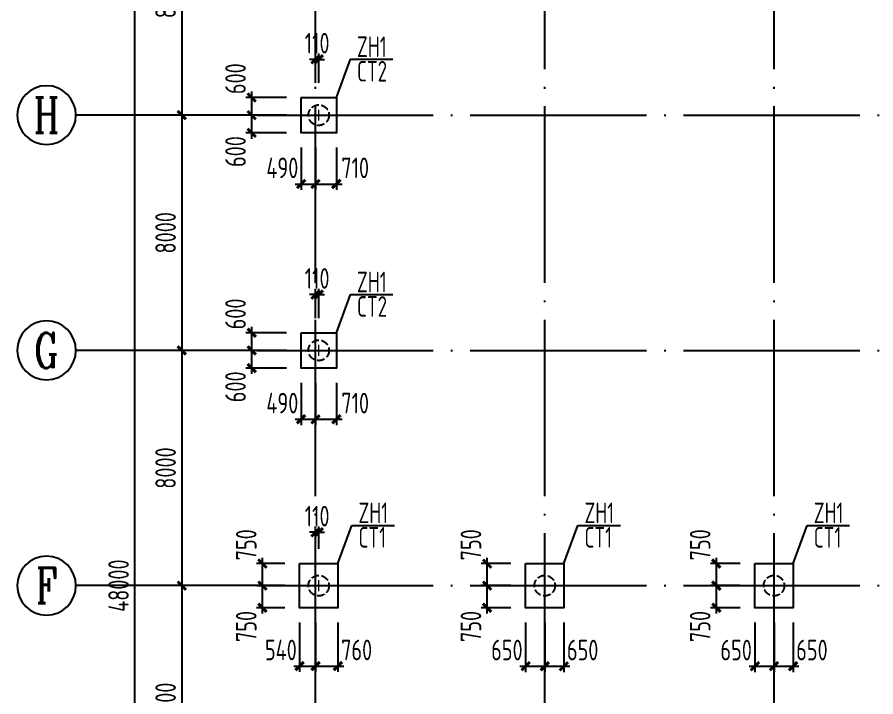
# Model space of a CAD drawing. Extents: x -2746917 to -971774, y -3334247 to -3250358.
# Drawn here: x -2428388 to -2413781, y -3295429 to -3283873 of the extents above; entities that cross this region are included whole.
import ezdxf
from ezdxf.enums import TextEntityAlignment as Align

# ---------------------------------------------------------------- set-up
doc = ezdxf.new("R2010")
doc.units = 0
doc.header["$LTSCALE"] = 1000
doc.header["$MEASUREMENT"] = 0
doc.header["$PDMODE"] = 35
doc.linetypes.add('DASH', pattern=[0.35, 0.25, -0.1])
doc.linetypes.add('DOTE', pattern=[2.42, 2, -0.2, 0.02, -0.2])
doc.layers.get('0').update_dxf_attribs({"linetype": 'CONTINUOUS'})
doc.layers.get('Defpoints').update_dxf_attribs({"linetype": 'CONTINUOUS'})
for name, color, linetype in [('AXIS', 253, 'DOTE'), ('COLU', 7, 'CONTINUOUS'), ('DIM', 3, 'CONTINUOUS'), ('NUM', 7, 'CONTINUOUS'), ('REIN', 1, 'CONTINUOUS'), ('TEXT', 7, 'CONTINUOUS'), ('桩基础', 7, 'CONTINUOUS')]:
    doc.layers.add(name, color=color, linetype=linetype)
doc.styles.add('TSSD_Axis', font='Complex.shx', dxfattribs={"width": 0.7, "bigfont": 'hztxt.shx'})
doc.styles.add('TSSD_Dimension', font='tssdeng.shx', dxfattribs={"width": 0.75, "bigfont": 'Hztxt.shx'})
doc.styles.add('TSSD_Rein', font='Tssdeng.shx', dxfattribs={"width": 0.75, "bigfont": 'hztxt.shx'})
doc.dimstyles.new('TSSD_200_100', dxfattribs={"dimtxt": 350, "dimasz": 100, "dimexe": 100, "dimexo": 250, "dimgap": 100, "dimtad": 1, "dimdec": 0, "dimlfac": 2, "dimzin": 0, "dimdsep": 46, "dimtxsty": 'TSSD_Dimension', "dimblk": 'ARCHTICK', "dimcen": 0, "dimdle": 100, "dimclrt": 7, "dimadec": 0, "dimazin": 0, "dimtfac": 1, "dimtdec": 0, "dimtix": 1, "dimtmove": 2, "dimatfit": 3, "dimfxl": 1, "dimtolj": 1, "dimtzin": 0, "dimarcsym": 0})

# ---------------------------------------------------------------- blocks, each defined once
blk = doc.blocks.new('_ArchTick')
at = {"color": 0, "const_width": 0.5}
blk.add_lwpolyline([(-0.71, -0.71), (0.71, 0.71)], dxfattribs=at)
blk = doc.blocks.new('*D2376')
at = {"layer": 'Defpoints', "color": 0, "ltscale": 1.5}
for p in [(-2424313, -3281539), (-2425588, -3285539), (-2424313, -3285539)]:
    blk.add_point(p, dxfattribs=at)
at = {"layer": 'DIM', "color": 0, "lineweight": -2, "ltscale": 1.5}
for p, q in [((-2424563, -3281539), (-2425688, -3281539)), ((-2425588, -3281439), (-2425588, -3285639)), ((-2424563, -3285539), (-2425688, -3285539))]:
    blk.add_line(p, q, dxfattribs=at)
at = {"layer": 'DIM', "color": 0, "lineweight": -2, "ltscale": 1.5, "xscale": 100, "yscale": 100, "zscale": 100}
for p, rotation in [((-2425588, -3281539), 90), ((-2425588, -3285539), 270)]:
    blk.add_blockref('_ArchTick', p, dxfattribs=dict(at, rotation=rotation))
at = {"layer": 'DIM', "color": 7, "ltscale": 1.5, "insert": (-2425863, -3283539), "char_height": 350, "attachment_point": 5, "rotation": 90, "style": 'TSSD_Dimension'}
blk.add_mtext('\\A1;8000', dxfattribs=at)
blk = doc.blocks.new('*D2377')
at = {"layer": 'Defpoints', "color": 0, "ltscale": 1.5}
for p in [(-2424313, -3285539), (-2425588, -3289539), (-2424313, -3289539)]:
    blk.add_point(p, dxfattribs=at)
at = {"layer": 'DIM', "color": 0, "lineweight": -2, "ltscale": 1.5}
for p, q in [((-2425588, -3285439), (-2425588, -3289639)), ((-2424563, -3285539), (-2425688, -3285539)), ((-2424563, -3289539), (-2425688, -3289539))]:
    blk.add_line(p, q, dxfattribs=at)
at = {"layer": 'DIM', "color": 0, "lineweight": -2, "ltscale": 1.5, "xscale": 100, "yscale": 100, "zscale": 100}
for p, rotation in [((-2425588, -3285539), 90), ((-2425588, -3289539), 270)]:
    blk.add_blockref('_ArchTick', p, dxfattribs=dict(at, rotation=rotation))
at = {"layer": 'DIM', "color": 7, "ltscale": 1.5, "insert": (-2425863, -3287539), "char_height": 350, "attachment_point": 5, "rotation": 90, "style": 'TSSD_Dimension'}
blk.add_mtext('\\A1;8000', dxfattribs=at)
blk = doc.blocks.new('*D2378')
at = {"layer": 'Defpoints', "color": 0, "ltscale": 1.5}
for p in [(-2424313, -3289539), (-2425588, -3293539), (-2424313, -3293539)]:
    blk.add_point(p, dxfattribs=at)
at = {"layer": 'DIM', "color": 0, "lineweight": -2, "ltscale": 1.5}
for p, q in [((-2424563, -3289539), (-2425688, -3289539)), ((-2425588, -3289439), (-2425588, -3293639)), ((-2424563, -3293539), (-2425688, -3293539))]:
    blk.add_line(p, q, dxfattribs=at)
at = {"layer": 'DIM', "color": 0, "lineweight": -2, "ltscale": 1.5, "xscale": 100, "yscale": 100, "zscale": 100}
for p, rotation in [((-2425588, -3289539), 90), ((-2425588, -3293539), 270)]:
    blk.add_blockref('_ArchTick', p, dxfattribs=dict(at, rotation=rotation))
at = {"layer": 'DIM', "color": 7, "ltscale": 1.5, "insert": (-2425863, -3291539), "char_height": 350, "attachment_point": 5, "rotation": 90, "style": 'TSSD_Dimension'}
blk.add_mtext('\\A1;8000', dxfattribs=at)
blk = doc.blocks.new('*D2379')
at = {"layer": 'Defpoints', "color": 0, "ltscale": 1.5}
for p in [(-2424313, -3293539), (-2425588, -3297539), (-2424313, -3297539)]:
    blk.add_point(p, dxfattribs=at)
at = {"layer": 'DIM', "color": 0, "lineweight": -2, "ltscale": 1.5}
for p, q in [((-2425588, -3293439), (-2425588, -3297639)), ((-2424563, -3293539), (-2425688, -3293539)), ((-2424563, -3297539), (-2425688, -3297539))]:
    blk.add_line(p, q, dxfattribs=at)
at = {"layer": 'DIM', "color": 0, "lineweight": -2, "ltscale": 1.5, "xscale": 100, "yscale": 100, "zscale": 100}
for p, rotation in [((-2425588, -3293539), 90), ((-2425588, -3297539), 270)]:
    blk.add_blockref('_ArchTick', p, dxfattribs=dict(at, rotation=rotation))
at = {"layer": 'DIM', "color": 7, "ltscale": 1.5, "insert": (-2425863, -3295539), "char_height": 350, "attachment_point": 5, "rotation": 90, "style": 'TSSD_Dimension'}
blk.add_mtext('\\A1;8000', dxfattribs=at)
blk = doc.blocks.new('*D2382')
at = {"layer": 'Defpoints', "color": 0, "ltscale": 1.5}
for p in [(-2426388, -3281539), (-2424313, -3281539), (-2424313, -3305539)]:
    blk.add_point(p, dxfattribs=at)
at = {"layer": 'DIM', "color": 0, "lineweight": -2, "ltscale": 1.5}
for p, q in [((-2424563, -3281539), (-2426488, -3281539)), ((-2426388, -3305639), (-2426388, -3281439)), ((-2424563, -3305539), (-2426488, -3305539))]:
    blk.add_line(p, q, dxfattribs=at)
at = {"layer": 'DIM', "color": 0, "lineweight": -2, "ltscale": 1.5, "xscale": 100, "yscale": 100, "zscale": 100}
for p, rotation in [((-2426388, -3281539), 90), ((-2426388, -3305539), 270)]:
    blk.add_blockref('_ArchTick', p, dxfattribs=dict(at, rotation=rotation))
at = {"layer": 'DIM', "color": 7, "ltscale": 1.5, "insert": (-2426663, -3293539), "char_height": 350, "attachment_point": 5, "rotation": 90, "style": 'TSSD_Dimension'}
blk.add_mtext('\\A1;48000', dxfattribs=at)
blk = doc.blocks.new('ts_axno')
at = {"color": 0, "linetype": 'ByBlock', "lineweight": -2}
blk.add_circle((0, 0), 0.5, dxfattribs=at)
at = {"color": 0, "linetype": 'ByBlock', "lineweight": -2, "style": 'TSSD_Axis', "width": 0.7}
blk.add_attdef('A', text='', height=0.6, dxfattribs=at).set_placement((0, 0), align=Align.MIDDLE_CENTER)
blk = doc.blocks.new('A$C4DB71547')
at = {"layer": 'REIN', "color": 4, "const_width": 20}
for points in [[(-75, 10), (117, 10)], [(21, 106), (21, -86)]]:
    blk.add_lwpolyline(points, dxfattribs=at)
blk = doc.blocks.new('*D2407')
at = {"layer": 'Defpoints', "color": 0, "ltscale": 1.5}
for p in [(-2419738, -3293914), (-2419413, -3293914), (-2419413, -3294909)]:
    blk.add_point(p, dxfattribs=at)
at = {"layer": 'DIM', "color": 0, "lineweight": -2, "ltscale": 1.5}
for p, q in [((-2419738, -3294164), (-2419738, -3295009)), ((-2419413, -3294164), (-2419413, -3295009)), ((-2419838, -3294909), (-2419313, -3294909))]:
    blk.add_line(p, q, dxfattribs=at)
at = {"layer": 'DIM', "color": 0, "lineweight": -2, "ltscale": 1.5, "xscale": 100, "yscale": 100, "zscale": 100, "rotation": 180}
blk.add_blockref('_ArchTick', (-2419738, -3294909), dxfattribs=at)
at = {"layer": 'DIM', "color": 0, "lineweight": -2, "ltscale": 1.5, "xscale": 100, "yscale": 100, "zscale": 100}
blk.add_blockref('_ArchTick', (-2419413, -3294909), dxfattribs=at)
at = {"layer": 'DIM', "color": 7, "ltscale": 1.5, "insert": (-2420057, -3294634), "char_height": 350, "attachment_point": 5, "style": 'TSSD_Dimension'}
blk.add_mtext('\\A1;650', dxfattribs=at)
blk = doc.blocks.new('*D2408')
at = {"layer": 'Defpoints', "color": 0, "ltscale": 1.5}
for p in [(-2419413, -3293914), (-2419088, -3293914), (-2419088, -3294909)]:
    blk.add_point(p, dxfattribs=at)
at = {"layer": 'DIM', "color": 0, "lineweight": -2, "ltscale": 1.5}
for p, q in [((-2419413, -3294164), (-2419413, -3295009)), ((-2419088, -3294164), (-2419088, -3295009)), ((-2419513, -3294909), (-2418988, -3294909))]:
    blk.add_line(p, q, dxfattribs=at)
at = {"layer": 'DIM', "color": 0, "lineweight": -2, "ltscale": 1.5, "xscale": 100, "yscale": 100, "zscale": 100, "rotation": 180}
blk.add_blockref('_ArchTick', (-2419413, -3294909), dxfattribs=at)
at = {"layer": 'DIM', "color": 0, "lineweight": -2, "ltscale": 1.5, "xscale": 100, "yscale": 100, "zscale": 100}
blk.add_blockref('_ArchTick', (-2419088, -3294909), dxfattribs=at)
at = {"layer": 'DIM', "color": 7, "ltscale": 1.5, "insert": (-2418768, -3294634), "char_height": 350, "attachment_point": 5, "style": 'TSSD_Dimension'}
blk.add_mtext('\\A1;650', dxfattribs=at)
blk = doc.blocks.new('*D2409')
at = {"layer": 'Defpoints', "color": 0, "ltscale": 1.5}
for p in [(-2420394, -3293539), (-2419738, -3293539), (-2419738, -3293914)]:
    blk.add_point(p, dxfattribs=at)
at = {"layer": 'DIM', "color": 0, "lineweight": -2, "ltscale": 1.5}
for p, q in [((-2420394, -3294014), (-2420394, -3293439)), ((-2419988, -3293539), (-2420494, -3293539)), ((-2419988, -3293914), (-2420494, -3293914))]:
    blk.add_line(p, q, dxfattribs=at)
at = {"layer": 'DIM', "color": 0, "lineweight": -2, "ltscale": 1.5, "xscale": 100, "yscale": 100, "zscale": 100}
for p, rotation in [((-2420394, -3293539), 90), ((-2420394, -3293914), 270)]:
    blk.add_blockref('_ArchTick', p, dxfattribs=dict(at, rotation=rotation))
at = {"layer": 'DIM', "color": 7, "ltscale": 1.5, "insert": (-2420669, -3294233), "char_height": 350, "attachment_point": 5, "rotation": 90, "style": 'TSSD_Dimension'}
blk.add_mtext('\\A1;750', dxfattribs=at)
blk = doc.blocks.new('*D2410')
at = {"layer": 'Defpoints', "color": 0, "ltscale": 1.5}
for p in [(-2420394, -3293164), (-2419738, -3293164), (-2419738, -3293539)]:
    blk.add_point(p, dxfattribs=at)
at = {"layer": 'DIM', "color": 0, "lineweight": -2, "ltscale": 1.5}
for p, q in [((-2420394, -3293639), (-2420394, -3293064)), ((-2419988, -3293164), (-2420494, -3293164)), ((-2419988, -3293539), (-2420494, -3293539))]:
    blk.add_line(p, q, dxfattribs=at)
at = {"layer": 'DIM', "color": 0, "lineweight": -2, "ltscale": 1.5, "xscale": 100, "yscale": 100, "zscale": 100}
for p, rotation in [((-2420394, -3293164), 90), ((-2420394, -3293539), 270)]:
    blk.add_blockref('_ArchTick', p, dxfattribs=dict(at, rotation=rotation))
at = {"layer": 'DIM', "color": 7, "ltscale": 1.5, "insert": (-2420669, -3292844), "char_height": 350, "attachment_point": 5, "rotation": 90, "style": 'TSSD_Dimension'}
blk.add_mtext('\\A1;750', dxfattribs=at)
blk = doc.blocks.new('*D2411')
at = {"layer": 'Defpoints', "color": 0, "ltscale": 1.5}
for p in [(-2423583, -3293914), (-2423313, -3293914), (-2423313, -3294907)]:
    blk.add_point(p, dxfattribs=at)
at = {"layer": 'DIM', "color": 0, "lineweight": -2, "ltscale": 1.5}
for p, q in [((-2423583, -3294164), (-2423583, -3295007)), ((-2423313, -3294164), (-2423313, -3295007)), ((-2423683, -3294907), (-2423213, -3294907))]:
    blk.add_line(p, q, dxfattribs=at)
at = {"layer": 'DIM', "color": 0, "lineweight": -2, "ltscale": 1.5, "xscale": 100, "yscale": 100, "zscale": 100, "rotation": 180}
blk.add_blockref('_ArchTick', (-2423583, -3294907), dxfattribs=at)
at = {"layer": 'DIM', "color": 0, "lineweight": -2, "ltscale": 1.5, "xscale": 100, "yscale": 100, "zscale": 100}
blk.add_blockref('_ArchTick', (-2423313, -3294907), dxfattribs=at)
at = {"layer": 'DIM', "color": 7, "ltscale": 1.5, "insert": (-2423902, -3294632), "char_height": 350, "attachment_point": 5, "style": 'TSSD_Dimension'}
blk.add_mtext('\\A1;540', dxfattribs=at)
blk = doc.blocks.new('*D2412')
at = {"layer": 'Defpoints', "color": 0, "ltscale": 1.5}
for p in [(-2423313, -3293914), (-2422933, -3293914), (-2422933, -3294907)]:
    blk.add_point(p, dxfattribs=at)
at = {"layer": 'DIM', "color": 0, "lineweight": -2, "ltscale": 1.5}
for p, q in [((-2423313, -3294164), (-2423313, -3295007)), ((-2422933, -3294164), (-2422933, -3295007)), ((-2423413, -3294907), (-2422833, -3294907))]:
    blk.add_line(p, q, dxfattribs=at)
at = {"layer": 'DIM', "color": 0, "lineweight": -2, "ltscale": 1.5, "xscale": 100, "yscale": 100, "zscale": 100, "rotation": 180}
blk.add_blockref('_ArchTick', (-2423313, -3294907), dxfattribs=at)
at = {"layer": 'DIM', "color": 0, "lineweight": -2, "ltscale": 1.5, "xscale": 100, "yscale": 100, "zscale": 100}
blk.add_blockref('_ArchTick', (-2422933, -3294907), dxfattribs=at)
at = {"layer": 'DIM', "color": 7, "ltscale": 1.5, "insert": (-2422613, -3294632), "char_height": 350, "attachment_point": 5, "style": 'TSSD_Dimension'}
blk.add_mtext('\\A1;760', dxfattribs=at)
blk = doc.blocks.new('*D2413')
at = {"layer": 'Defpoints', "color": 0, "ltscale": 1.5}
for p in [(-2424216, -3293539), (-2423583, -3293539), (-2423583, -3293914)]:
    blk.add_point(p, dxfattribs=at)
at = {"layer": 'DIM', "color": 0, "lineweight": -2, "ltscale": 1.5}
for p, q in [((-2424216, -3294014), (-2424216, -3293439)), ((-2423833, -3293539), (-2424316, -3293539)), ((-2423833, -3293914), (-2424316, -3293914))]:
    blk.add_line(p, q, dxfattribs=at)
at = {"layer": 'DIM', "color": 0, "lineweight": -2, "ltscale": 1.5, "xscale": 100, "yscale": 100, "zscale": 100}
for p, rotation in [((-2424216, -3293539), 90), ((-2424216, -3293914), 270)]:
    blk.add_blockref('_ArchTick', p, dxfattribs=dict(at, rotation=rotation))
at = {"layer": 'DIM', "color": 7, "ltscale": 1.5, "insert": (-2424491, -3294233), "char_height": 350, "attachment_point": 5, "rotation": 90, "style": 'TSSD_Dimension'}
blk.add_mtext('\\A1;750', dxfattribs=at)
blk = doc.blocks.new('*D2414')
at = {"layer": 'Defpoints', "color": 0, "ltscale": 1.5}
for p in [(-2424216, -3293164), (-2423583, -3293164), (-2423583, -3293539)]:
    blk.add_point(p, dxfattribs=at)
at = {"layer": 'DIM', "color": 0, "lineweight": -2, "ltscale": 1.5}
for p, q in [((-2424216, -3293639), (-2424216, -3293064)), ((-2423833, -3293164), (-2424316, -3293164)), ((-2423833, -3293539), (-2424316, -3293539))]:
    blk.add_line(p, q, dxfattribs=at)
at = {"layer": 'DIM', "color": 0, "lineweight": -2, "ltscale": 1.5, "xscale": 100, "yscale": 100, "zscale": 100}
for p, rotation in [((-2424216, -3293164), 90), ((-2424216, -3293539), 270)]:
    blk.add_blockref('_ArchTick', p, dxfattribs=dict(at, rotation=rotation))
at = {"layer": 'DIM', "color": 7, "ltscale": 1.5, "insert": (-2424491, -3292844), "char_height": 350, "attachment_point": 5, "rotation": 90, "style": 'TSSD_Dimension'}
blk.add_mtext('\\A1;750', dxfattribs=at)
blk = doc.blocks.new('*D2415')
at = {"layer": 'Defpoints', "color": 0, "ltscale": 1.5}
for p in [(-2423258, -3292632), (-2423313, -3293164), (-2423258, -3293164)]:
    blk.add_point(p, dxfattribs=at)
at = {"layer": 'DIM', "color": 0, "lineweight": -2, "ltscale": 1.5}
for p, q in [((-2423313, -3292632), (-2423413, -3292632)), ((-2423313, -3292914), (-2423313, -3292532)), ((-2423313, -3292632), (-2423258, -3292632)), ((-2423258, -3292914), (-2423258, -3292532)), ((-2423258, -3292632), (-2423158, -3292632))]:
    blk.add_line(p, q, dxfattribs=at)
at = {"layer": 'DIM', "color": 0, "lineweight": -2, "ltscale": 1.5, "xscale": 100, "yscale": 100, "zscale": 100}
blk.add_blockref('_ArchTick', (-2423313, -3292632), dxfattribs=at)
at = {"layer": 'DIM', "color": 0, "lineweight": -2, "ltscale": 1.5, "xscale": 100, "yscale": 100, "zscale": 100, "rotation": 180}
blk.add_blockref('_ArchTick', (-2423258, -3292632), dxfattribs=at)
at = {"layer": 'DIM', "color": 7, "ltscale": 1.5, "insert": (-2423285, -3292357), "char_height": 350, "attachment_point": 5, "style": 'TSSD_Dimension'}
blk.add_mtext('\\A1;110', dxfattribs=at)
blk = doc.blocks.new('*D2428')
at = {"layer": 'Defpoints', "color": 0, "ltscale": 1.5}
for p in [(-2423558, -3289839), (-2423313, -3289839), (-2423313, -3290710)]:
    blk.add_point(p, dxfattribs=at)
at = {"layer": 'DIM', "color": 0, "lineweight": -2, "ltscale": 1.5}
for p, q in [((-2423558, -3290089), (-2423558, -3290810)), ((-2423313, -3290089), (-2423313, -3290810)), ((-2423658, -3290710), (-2423213, -3290710))]:
    blk.add_line(p, q, dxfattribs=at)
at = {"layer": 'DIM', "color": 0, "lineweight": -2, "ltscale": 1.5, "xscale": 100, "yscale": 100, "zscale": 100, "rotation": 180}
blk.add_blockref('_ArchTick', (-2423558, -3290710), dxfattribs=at)
at = {"layer": 'DIM', "color": 0, "lineweight": -2, "ltscale": 1.5, "xscale": 100, "yscale": 100, "zscale": 100}
blk.add_blockref('_ArchTick', (-2423313, -3290710), dxfattribs=at)
at = {"layer": 'DIM', "color": 7, "ltscale": 1.5, "insert": (-2423877, -3290435), "char_height": 350, "attachment_point": 5, "style": 'TSSD_Dimension'}
blk.add_mtext('\\A1;490', dxfattribs=at)
blk = doc.blocks.new('*D2429')
at = {"layer": 'Defpoints', "color": 0, "ltscale": 1.5}
for p in [(-2423313, -3289839), (-2422958, -3289839), (-2422958, -3290710)]:
    blk.add_point(p, dxfattribs=at)
at = {"layer": 'DIM', "color": 0, "lineweight": -2, "ltscale": 1.5}
for p, q in [((-2423313, -3290089), (-2423313, -3290810)), ((-2422958, -3290089), (-2422958, -3290810)), ((-2423413, -3290710), (-2422858, -3290710))]:
    blk.add_line(p, q, dxfattribs=at)
at = {"layer": 'DIM', "color": 0, "lineweight": -2, "ltscale": 1.5, "xscale": 100, "yscale": 100, "zscale": 100, "rotation": 180}
blk.add_blockref('_ArchTick', (-2423313, -3290710), dxfattribs=at)
at = {"layer": 'DIM', "color": 0, "lineweight": -2, "ltscale": 1.5, "xscale": 100, "yscale": 100, "zscale": 100}
blk.add_blockref('_ArchTick', (-2422958, -3290710), dxfattribs=at)
at = {"layer": 'DIM', "color": 7, "ltscale": 1.5, "insert": (-2422638, -3290435), "char_height": 350, "attachment_point": 5, "style": 'TSSD_Dimension'}
blk.add_mtext('\\A1;710', dxfattribs=at)
blk = doc.blocks.new('*D2430')
at = {"layer": 'Defpoints', "color": 0, "ltscale": 1.5}
for p in [(-2424398, -3289539), (-2423558, -3289539), (-2423558, -3289839)]:
    blk.add_point(p, dxfattribs=at)
at = {"layer": 'DIM', "color": 0, "lineweight": -2, "ltscale": 1.5}
for p, q in [((-2423808, -3289539), (-2424498, -3289539)), ((-2424398, -3289939), (-2424398, -3289439)), ((-2423808, -3289839), (-2424498, -3289839))]:
    blk.add_line(p, q, dxfattribs=at)
at = {"layer": 'DIM', "color": 0, "lineweight": -2, "ltscale": 1.5, "xscale": 100, "yscale": 100, "zscale": 100}
for p, rotation in [((-2424398, -3289539), 90), ((-2424398, -3289839), 270)]:
    blk.add_blockref('_ArchTick', p, dxfattribs=dict(at, rotation=rotation))
at = {"layer": 'DIM', "color": 7, "ltscale": 1.5, "insert": (-2424673, -3290158), "char_height": 350, "attachment_point": 5, "rotation": 90, "style": 'TSSD_Dimension'}
blk.add_mtext('\\A1;600', dxfattribs=at)
blk = doc.blocks.new('*D2431')
at = {"layer": 'Defpoints', "color": 0, "ltscale": 1.5}
for p in [(-2424398, -3289239), (-2423558, -3289239), (-2423558, -3289539)]:
    blk.add_point(p, dxfattribs=at)
at = {"layer": 'DIM', "color": 0, "lineweight": -2, "ltscale": 1.5}
for p, q in [((-2423808, -3289239), (-2424498, -3289239)), ((-2424398, -3289639), (-2424398, -3289139)), ((-2423808, -3289539), (-2424498, -3289539))]:
    blk.add_line(p, q, dxfattribs=at)
at = {"layer": 'DIM', "color": 0, "lineweight": -2, "ltscale": 1.5, "xscale": 100, "yscale": 100, "zscale": 100}
for p, rotation in [((-2424398, -3289239), 90), ((-2424398, -3289539), 270)]:
    blk.add_blockref('_ArchTick', p, dxfattribs=dict(at, rotation=rotation))
at = {"layer": 'DIM', "color": 7, "ltscale": 1.5, "insert": (-2424673, -3288919), "char_height": 350, "attachment_point": 5, "rotation": 90, "style": 'TSSD_Dimension'}
blk.add_mtext('\\A1;600', dxfattribs=at)
blk = doc.blocks.new('*D2432')
at = {"layer": 'Defpoints', "color": 0, "ltscale": 1.5}
for p in [(-2423258, -3288590), (-2423313, -3289239), (-2423258, -3289239)]:
    blk.add_point(p, dxfattribs=at)
at = {"layer": 'DIM', "color": 0, "lineweight": -2, "ltscale": 1.5}
for p, q in [((-2423313, -3288989), (-2423313, -3288490)), ((-2423258, -3288989), (-2423258, -3288490)), ((-2423313, -3288590), (-2423413, -3288590)), ((-2423313, -3288590), (-2423258, -3288590)), ((-2423258, -3288590), (-2423158, -3288590))]:
    blk.add_line(p, q, dxfattribs=at)
at = {"layer": 'DIM', "color": 0, "lineweight": -2, "ltscale": 1.5, "xscale": 100, "yscale": 100, "zscale": 100}
blk.add_blockref('_ArchTick', (-2423313, -3288590), dxfattribs=at)
at = {"layer": 'DIM', "color": 0, "lineweight": -2, "ltscale": 1.5, "xscale": 100, "yscale": 100, "zscale": 100, "rotation": 180}
blk.add_blockref('_ArchTick', (-2423258, -3288590), dxfattribs=at)
at = {"layer": 'DIM', "color": 7, "ltscale": 1.5, "insert": (-2423285, -3288315), "char_height": 350, "attachment_point": 5, "style": 'TSSD_Dimension'}
blk.add_mtext('\\A1;110', dxfattribs=at)
blk = doc.blocks.new('*D2433')
at = {"layer": 'Defpoints', "color": 0, "ltscale": 1.5}
for p in [(-2423558, -3285839), (-2423313, -3285839), (-2423313, -3286710)]:
    blk.add_point(p, dxfattribs=at)
at = {"layer": 'DIM', "color": 0, "lineweight": -2, "ltscale": 1.5}
for p, q in [((-2423558, -3286089), (-2423558, -3286810)), ((-2423313, -3286089), (-2423313, -3286810)), ((-2423658, -3286710), (-2423213, -3286710))]:
    blk.add_line(p, q, dxfattribs=at)
at = {"layer": 'DIM', "color": 0, "lineweight": -2, "ltscale": 1.5, "xscale": 100, "yscale": 100, "zscale": 100, "rotation": 180}
blk.add_blockref('_ArchTick', (-2423558, -3286710), dxfattribs=at)
at = {"layer": 'DIM', "color": 0, "lineweight": -2, "ltscale": 1.5, "xscale": 100, "yscale": 100, "zscale": 100}
blk.add_blockref('_ArchTick', (-2423313, -3286710), dxfattribs=at)
at = {"layer": 'DIM', "color": 7, "ltscale": 1.5, "insert": (-2423877, -3286435), "char_height": 350, "attachment_point": 5, "style": 'TSSD_Dimension'}
blk.add_mtext('\\A1;490', dxfattribs=at)
blk = doc.blocks.new('*D2434')
at = {"layer": 'Defpoints', "color": 0, "ltscale": 1.5}
for p in [(-2423313, -3285839), (-2422958, -3285839), (-2422958, -3286710)]:
    blk.add_point(p, dxfattribs=at)
at = {"layer": 'DIM', "color": 0, "lineweight": -2, "ltscale": 1.5}
for p, q in [((-2423313, -3286089), (-2423313, -3286810)), ((-2422958, -3286089), (-2422958, -3286810)), ((-2423413, -3286710), (-2422858, -3286710))]:
    blk.add_line(p, q, dxfattribs=at)
at = {"layer": 'DIM', "color": 0, "lineweight": -2, "ltscale": 1.5, "xscale": 100, "yscale": 100, "zscale": 100, "rotation": 180}
blk.add_blockref('_ArchTick', (-2423313, -3286710), dxfattribs=at)
at = {"layer": 'DIM', "color": 0, "lineweight": -2, "ltscale": 1.5, "xscale": 100, "yscale": 100, "zscale": 100}
blk.add_blockref('_ArchTick', (-2422958, -3286710), dxfattribs=at)
at = {"layer": 'DIM', "color": 7, "ltscale": 1.5, "insert": (-2422638, -3286435), "char_height": 350, "attachment_point": 5, "style": 'TSSD_Dimension'}
blk.add_mtext('\\A1;710', dxfattribs=at)
blk = doc.blocks.new('*D2435')
at = {"layer": 'Defpoints', "color": 0, "ltscale": 1.5}
for p in [(-2424398, -3285539), (-2423558, -3285539), (-2423558, -3285839)]:
    blk.add_point(p, dxfattribs=at)
at = {"layer": 'DIM', "color": 0, "lineweight": -2, "ltscale": 1.5}
for p, q in [((-2424398, -3285939), (-2424398, -3285439)), ((-2423808, -3285539), (-2424498, -3285539)), ((-2423808, -3285839), (-2424498, -3285839))]:
    blk.add_line(p, q, dxfattribs=at)
at = {"layer": 'DIM', "color": 0, "lineweight": -2, "ltscale": 1.5, "xscale": 100, "yscale": 100, "zscale": 100}
for p, rotation in [((-2424398, -3285539), 90), ((-2424398, -3285839), 270)]:
    blk.add_blockref('_ArchTick', p, dxfattribs=dict(at, rotation=rotation))
at = {"layer": 'DIM', "color": 7, "ltscale": 1.5, "insert": (-2424673, -3286158), "char_height": 350, "attachment_point": 5, "rotation": 90, "style": 'TSSD_Dimension'}
blk.add_mtext('\\A1;600', dxfattribs=at)
blk = doc.blocks.new('*D2436')
at = {"layer": 'Defpoints', "color": 0, "ltscale": 1.5}
for p in [(-2424398, -3285239), (-2423558, -3285239), (-2423558, -3285539)]:
    blk.add_point(p, dxfattribs=at)
at = {"layer": 'DIM', "color": 0, "lineweight": -2, "ltscale": 1.5}
for p, q in [((-2424398, -3285639), (-2424398, -3285139)), ((-2423808, -3285239), (-2424498, -3285239)), ((-2423808, -3285539), (-2424498, -3285539))]:
    blk.add_line(p, q, dxfattribs=at)
at = {"layer": 'DIM', "color": 0, "lineweight": -2, "ltscale": 1.5, "xscale": 100, "yscale": 100, "zscale": 100}
for p, rotation in [((-2424398, -3285239), 90), ((-2424398, -3285539), 270)]:
    blk.add_blockref('_ArchTick', p, dxfattribs=dict(at, rotation=rotation))
at = {"layer": 'DIM', "color": 7, "ltscale": 1.5, "insert": (-2424673, -3284919), "char_height": 350, "attachment_point": 5, "rotation": 90, "style": 'TSSD_Dimension'}
blk.add_mtext('\\A1;600', dxfattribs=at)
blk = doc.blocks.new('*D2437')
at = {"layer": 'Defpoints', "color": 0, "ltscale": 1.5}
for p in [(-2423258, -3284590), (-2423313, -3285239), (-2423258, -3285239)]:
    blk.add_point(p, dxfattribs=at)
at = {"layer": 'DIM', "color": 0, "lineweight": -2, "ltscale": 1.5}
for p, q in [((-2423313, -3284590), (-2423413, -3284590)), ((-2423313, -3284989), (-2423313, -3284490)), ((-2423313, -3284590), (-2423258, -3284590)), ((-2423258, -3284989), (-2423258, -3284490)), ((-2423258, -3284590), (-2423158, -3284590))]:
    blk.add_line(p, q, dxfattribs=at)
at = {"layer": 'DIM', "color": 0, "lineweight": -2, "ltscale": 1.5, "xscale": 100, "yscale": 100, "zscale": 100}
blk.add_blockref('_ArchTick', (-2423313, -3284590), dxfattribs=at)
at = {"layer": 'DIM', "color": 0, "lineweight": -2, "ltscale": 1.5, "xscale": 100, "yscale": 100, "zscale": 100, "rotation": 180}
blk.add_blockref('_ArchTick', (-2423258, -3284590), dxfattribs=at)
at = {"layer": 'DIM', "color": 7, "ltscale": 1.5, "insert": (-2423285, -3284315), "char_height": 350, "attachment_point": 5, "style": 'TSSD_Dimension'}
blk.add_mtext('\\A1;110', dxfattribs=at)
blk = doc.blocks.new('*D2446')
at = {"layer": 'Defpoints', "color": 0, "ltscale": 1.5}
for p in [(-2415838, -3293914), (-2415513, -3293914), (-2415513, -3294909)]:
    blk.add_point(p, dxfattribs=at)
at = {"layer": 'DIM', "color": 0, "lineweight": -2, "ltscale": 1.5}
for p, q in [((-2415838, -3294164), (-2415838, -3295009)), ((-2415513, -3294164), (-2415513, -3295009)), ((-2415938, -3294909), (-2415413, -3294909))]:
    blk.add_line(p, q, dxfattribs=at)
at = {"layer": 'DIM', "color": 0, "lineweight": -2, "ltscale": 1.5, "xscale": 100, "yscale": 100, "zscale": 100, "rotation": 180}
blk.add_blockref('_ArchTick', (-2415838, -3294909), dxfattribs=at)
at = {"layer": 'DIM', "color": 0, "lineweight": -2, "ltscale": 1.5, "xscale": 100, "yscale": 100, "zscale": 100}
blk.add_blockref('_ArchTick', (-2415513, -3294909), dxfattribs=at)
at = {"layer": 'DIM', "color": 7, "ltscale": 1.5, "insert": (-2416157, -3294634), "char_height": 350, "attachment_point": 5, "style": 'TSSD_Dimension'}
blk.add_mtext('\\A1;650', dxfattribs=at)
blk = doc.blocks.new('*D2447')
at = {"layer": 'Defpoints', "color": 0, "ltscale": 1.5}
for p in [(-2415513, -3293914), (-2415188, -3293914), (-2415188, -3294909)]:
    blk.add_point(p, dxfattribs=at)
at = {"layer": 'DIM', "color": 0, "lineweight": -2, "ltscale": 1.5}
for p, q in [((-2415513, -3294164), (-2415513, -3295009)), ((-2415188, -3294164), (-2415188, -3295009)), ((-2415613, -3294909), (-2415088, -3294909))]:
    blk.add_line(p, q, dxfattribs=at)
at = {"layer": 'DIM', "color": 0, "lineweight": -2, "ltscale": 1.5, "xscale": 100, "yscale": 100, "zscale": 100, "rotation": 180}
blk.add_blockref('_ArchTick', (-2415513, -3294909), dxfattribs=at)
at = {"layer": 'DIM', "color": 0, "lineweight": -2, "ltscale": 1.5, "xscale": 100, "yscale": 100, "zscale": 100}
blk.add_blockref('_ArchTick', (-2415188, -3294909), dxfattribs=at)
at = {"layer": 'DIM', "color": 7, "ltscale": 1.5, "insert": (-2414868, -3294634), "char_height": 350, "attachment_point": 5, "style": 'TSSD_Dimension'}
blk.add_mtext('\\A1;650', dxfattribs=at)
blk = doc.blocks.new('*D2448')
at = {"layer": 'Defpoints', "color": 0, "ltscale": 1.5}
for p in [(-2416494, -3293539), (-2415838, -3293539), (-2415838, -3293914)]:
    blk.add_point(p, dxfattribs=at)
at = {"layer": 'DIM', "color": 0, "lineweight": -2, "ltscale": 1.5}
for p, q in [((-2416494, -3294014), (-2416494, -3293439)), ((-2416088, -3293539), (-2416594, -3293539)), ((-2416088, -3293914), (-2416594, -3293914))]:
    blk.add_line(p, q, dxfattribs=at)
at = {"layer": 'DIM', "color": 0, "lineweight": -2, "ltscale": 1.5, "xscale": 100, "yscale": 100, "zscale": 100}
for p, rotation in [((-2416494, -3293539), 90), ((-2416494, -3293914), 270)]:
    blk.add_blockref('_ArchTick', p, dxfattribs=dict(at, rotation=rotation))
at = {"layer": 'DIM', "color": 7, "ltscale": 1.5, "insert": (-2416769, -3294233), "char_height": 350, "attachment_point": 5, "rotation": 90, "style": 'TSSD_Dimension'}
blk.add_mtext('\\A1;750', dxfattribs=at)
blk = doc.blocks.new('*D2449')
at = {"layer": 'Defpoints', "color": 0, "ltscale": 1.5}
for p in [(-2416494, -3293164), (-2415838, -3293164), (-2415838, -3293539)]:
    blk.add_point(p, dxfattribs=at)
at = {"layer": 'DIM', "color": 0, "lineweight": -2, "ltscale": 1.5}
for p, q in [((-2416494, -3293639), (-2416494, -3293064)), ((-2416088, -3293164), (-2416594, -3293164)), ((-2416088, -3293539), (-2416594, -3293539))]:
    blk.add_line(p, q, dxfattribs=at)
at = {"layer": 'DIM', "color": 0, "lineweight": -2, "ltscale": 1.5, "xscale": 100, "yscale": 100, "zscale": 100}
for p, rotation in [((-2416494, -3293164), 90), ((-2416494, -3293539), 270)]:
    blk.add_blockref('_ArchTick', p, dxfattribs=dict(at, rotation=rotation))
at = {"layer": 'DIM', "color": 7, "ltscale": 1.5, "insert": (-2416769, -3292844), "char_height": 350, "attachment_point": 5, "rotation": 90, "style": 'TSSD_Dimension'}
blk.add_mtext('\\A1;750', dxfattribs=at)

msp = doc.modelspace()

# ---------------------------------------------------------------- linework, layer by layer
at = {"layer": 'AXIS', "ltscale": 1.5}
for p, q in [((-2423312.72, -3306538.58), (-2423312.72, -3280538.58)), ((-2419412.72, -3306538.58), (-2419412.72, -3280538.58)), ((-2415512.72, -3306538.58), (-2415512.72, -3280538.58)), ((-2424312.72, -3285538.58), (-2379412.72, -3285538.58)), ((-2424312.72, -3289538.58), (-2379412.72, -3289538.58)), ((-2424312.72, -3293538.58), (-2379412.72, -3293538.58))]:
    msp.add_line(p, q, dxfattribs=at)
at = {"layer": 'COLU'}
for points in [[(-2423557.72, -3285238.58), (-2422957.72, -3285238.58), (-2422957.72, -3285838.58), (-2423557.72, -3285838.58)], [(-2423557.72, -3289238.58), (-2422957.72, -3289238.58), (-2422957.72, -3289838.58), (-2423557.72, -3289838.58)], [(-2423582.72, -3293163.58), (-2422932.72, -3293163.58), (-2422932.72, -3293913.58), (-2423582.72, -3293913.58)], [(-2419737.72, -3293163.58), (-2419087.72, -3293163.58), (-2419087.72, -3293913.58), (-2419737.72, -3293913.58)], [(-2415837.72, -3293163.58), (-2415187.72, -3293163.58), (-2415187.72, -3293913.58), (-2415837.72, -3293913.58)]]:
    msp.add_lwpolyline(points, close=True, dxfattribs=at)
at = {"layer": 'NUM'}
for p, q in [((-2422957.72, -3285238.58), (-2422717.93, -3284588.93)), ((-2422717.93, -3284588.93), (-2421996.17, -3284588.93)), ((-2422957.72, -3289238.58), (-2422717.93, -3288588.93)), ((-2422717.93, -3288588.93), (-2421996.17, -3288588.93)), ((-2422932.72, -3293163.58), (-2422692.93, -3292513.93)), ((-2422692.93, -3292513.93), (-2421971.17, -3292513.93)), ((-2419087.72, -3293163.58), (-2418847.93, -3292513.93)), ((-2418847.93, -3292513.93), (-2418126.17, -3292513.93)), ((-2415187.72, -3293163.58), (-2414947.93, -3292513.93)), ((-2414947.93, -3292513.93), (-2414226.17, -3292513.93))]:
    msp.add_line(p, q, dxfattribs=at)
at = {"layer": 'NUM', "ltscale": 1.5}
for p, q in [((-2424312.72, -3285538.58), (-2427387.72, -3285538.58)), ((-2424312.72, -3289538.58), (-2427387.72, -3289538.58)), ((-2424312.72, -3293538.58), (-2427387.72, -3293538.58))]:
    msp.add_line(p, q, dxfattribs=at)
at = {"layer": '桩基础', "linetype": 'DASH', "ltscale": 0.5}
for centre in [(-2423257.72, -3285538.58), (-2423257.72, -3289538.58), (-2423257.72, -3293538.58), (-2419412.72, -3293538.58), (-2415512.72, -3293538.58)]:
    msp.add_circle(centre, 175, dxfattribs=at)

# ---------------------------------------------------------------- block references
at = {"layer": 'COLU', "ltscale": 1.5}
for p in [(-2423278.63, -3285548.93), (-2423278.63, -3289548.93), (-2423278.63, -3293548.93), (-2419433.63, -3293548.93), (-2415533.63, -3293548.93)]:
    msp.add_blockref('A$C4DB71547', p, dxfattribs=at)
at = {"layer": 'NUM'}
ref = msp.add_blockref('ts_axno', (-2427887.72, -3285538.58), dxfattribs=dict(at, xscale=-1000, yscale=1000, zscale=1000))
ref.add_attrib('F', 'H', dxfattribs={"height": 600, "style": 'TSSD_Axis', "width": 0.7}).set_placement((-2427887.72, -3285538.58), align=Align.MIDDLE_CENTER)
ref = msp.add_blockref('ts_axno', (-2427887.72, -3289538.58), dxfattribs=dict(at, xscale=-1000, yscale=1000, zscale=1000))
ref.add_attrib('E', 'G', dxfattribs={"height": 600, "style": 'TSSD_Axis', "width": 0.7}).set_placement((-2427887.72, -3289538.58), align=Align.MIDDLE_CENTER)
ref = msp.add_blockref('ts_axno', (-2427887.72, -3293538.58), dxfattribs=dict(at, xscale=-1000, yscale=1000, zscale=1000))
ref.add_attrib('D', 'F', dxfattribs={"height": 600, "style": 'TSSD_Axis', "width": 0.7}).set_placement((-2427887.72, -3293538.58), align=Align.MIDDLE_CENTER)

# ---------------------------------------------------------------- texts
at = {"layer": 'TEXT', "lineweight": 5, "style": 'TSSD_Rein', "width": 0.7}
for s, p in [('ZH1', (-2422607.04, -3284550.58)), ('CT2', (-2422607.04, -3284966.92)), ('ZH1', (-2422607.04, -3288550.58)), ('CT2', (-2422607.04, -3288966.92)), ('ZH1', (-2422582.04, -3292475.58)), ('ZH1', (-2418737.04, -3292475.58)), ('ZH1', (-2414837.04, -3292475.58)), ('CT1', (-2422582.04, -3292891.92)), ('CT1', (-2418737.04, -3292891.92)), ('CT1', (-2414837.04, -3292891.92))]:
    msp.add_text(s, height=350, dxfattribs=at).set_placement(p)

# ---------------------------------------------------------------- dimensions: what is measured, and where the dimension line sits
at = {"layer": 'DIM', "ltscale": 1.5}
for base, p1, p2, picture, middle in [((-2426387.72, -3281538.58), (-2424312.72, -3305538.58), (-2424312.72, -3281538.58), '*D2382', (-2426662.72, -3293538.58)), ((-2425587.72, -3285538.58), (-2424312.72, -3281538.58), (-2424312.72, -3285538.58), '*D2376', (-2425862.72, -3283538.58)), ((-2425587.72, -3289538.58), (-2424312.72, -3285538.58), (-2424312.72, -3289538.58), '*D2377', (-2425862.72, -3287538.58)), ((-2425587.72, -3293538.58), (-2424312.72, -3289538.58), (-2424312.72, -3293538.58), '*D2378', (-2425862.72, -3291538.58)), ((-2425587.72, -3297538.58), (-2424312.72, -3293538.58), (-2424312.72, -3297538.58), '*D2379', (-2425862.72, -3295538.58))]:
    dim = msp.add_linear_dim(base=base, p1=p1, p2=p2, angle=90, dimstyle='TSSD_200_100', dxfattribs=at)
    dim.commit()
    dim.dimension.update_dxf_attribs({"geometry": picture, "text_midpoint": middle})
for base, p1, p2, picture, middle in [((-2423257.72, -3284590.28), (-2423312.72, -3285238.58), (-2423257.72, -3285238.58), '*D2437', (-2423285.22, -3284315.28)), ((-2423257.72, -3288590.28), (-2423312.72, -3289238.58), (-2423257.72, -3289238.58), '*D2432', (-2423285.22, -3288315.28)), ((-2423257.72, -3292631.77), (-2423312.72, -3293163.58), (-2423257.72, -3293163.58), '*D2415', (-2423285.22, -3292356.77))]:
    dim = msp.add_linear_dim(base=base, p1=p1, p2=p2, dimstyle='TSSD_200_100', dxfattribs=at)
    dim.commit()
    dim.dimension.update_dxf_attribs({"geometry": picture, "text_midpoint": middle})
for base, p1, p2, picture, middle in [((-2424398.06, -3285238.58), (-2423557.72, -3285538.58), (-2423557.72, -3285238.58), '*D2436', (-2424673.06, -3284919.32)), ((-2424398.06, -3285538.58), (-2423557.72, -3285838.58), (-2423557.72, -3285538.58), '*D2435', (-2424673.06, -3286157.85)), ((-2424398.06, -3289238.58), (-2423557.72, -3289538.58), (-2423557.72, -3289238.58), '*D2431', (-2424673.06, -3288919.32)), ((-2424398.06, -3289538.58), (-2423557.72, -3289838.58), (-2423557.72, -3289538.58), '*D2430', (-2424673.06, -3290157.85)), ((-2424215.76, -3293163.58), (-2423582.72, -3293538.58), (-2423582.72, -3293163.58), '*D2414', (-2424490.76, -3292844.32)), ((-2420393.64, -3293163.58), (-2419737.72, -3293538.58), (-2419737.72, -3293163.58), '*D2410', (-2420668.64, -3292844.32)), ((-2416493.64, -3293163.58), (-2415837.72, -3293538.58), (-2415837.72, -3293163.58), '*D2449', (-2416768.64, -3292844.32)), ((-2424215.76, -3293538.58), (-2423582.72, -3293913.58), (-2423582.72, -3293538.58), '*D2413', (-2424490.76, -3294232.85)), ((-2420393.64, -3293538.58), (-2419737.72, -3293913.58), (-2419737.72, -3293538.58), '*D2409', (-2420668.64, -3294232.85)), ((-2416493.64, -3293538.58), (-2415837.72, -3293913.58), (-2415837.72, -3293538.58), '*D2448', (-2416768.64, -3294232.85))]:
    dim = msp.add_linear_dim(base=base, p1=p1, p2=p2, angle=90, dimstyle='TSSD_200_100', dxfattribs=at)
    dim.commit()
    dim.dimension.update_dxf_attribs({"geometry": picture, "text_midpoint": middle, "dimtype": 160})
for base, p1, p2, picture, middle in [((-2423312.72, -3286710.12), (-2423557.72, -3285838.58), (-2423312.72, -3285838.58), '*D2433', (-2423876.99, -3286435.12)), ((-2422957.72, -3286710.12), (-2423312.72, -3285838.58), (-2422957.72, -3285838.58), '*D2434', (-2422638.46, -3286435.12)), ((-2423312.72, -3290710.12), (-2423557.72, -3289838.58), (-2423312.72, -3289838.58), '*D2428', (-2423876.99, -3290435.12)), ((-2422957.72, -3290710.12), (-2423312.72, -3289838.58), (-2422957.72, -3289838.58), '*D2429', (-2422638.46, -3290435.12)), ((-2423312.72, -3294907.13), (-2423582.72, -3293913.58), (-2423312.72, -3293913.58), '*D2411', (-2423901.99, -3294632.13)), ((-2422932.72, -3294907.13), (-2423312.72, -3293913.58), (-2422932.72, -3293913.58), '*D2412', (-2422613.46, -3294632.13)), ((-2419412.72, -3294909.1), (-2419737.72, -3293913.58), (-2419412.72, -3293913.58), '*D2407', (-2420056.99, -3294634.1)), ((-2419087.72, -3294909.1), (-2419412.72, -3293913.58), (-2419087.72, -3293913.58), '*D2408', (-2418768.46, -3294634.1)), ((-2415512.72, -3294909.1), (-2415837.72, -3293913.58), (-2415512.72, -3293913.58), '*D2446', (-2416156.99, -3294634.1)), ((-2415187.72, -3294909.1), (-2415512.72, -3293913.58), (-2415187.72, -3293913.58), '*D2447', (-2414868.46, -3294634.1))]:
    dim = msp.add_linear_dim(base=base, p1=p1, p2=p2, dimstyle='TSSD_200_100', dxfattribs=at)
    dim.commit()
    dim.dimension.update_dxf_attribs({"geometry": picture, "text_midpoint": middle, "dimtype": 160})

doc.saveas('drawing.dxf')
